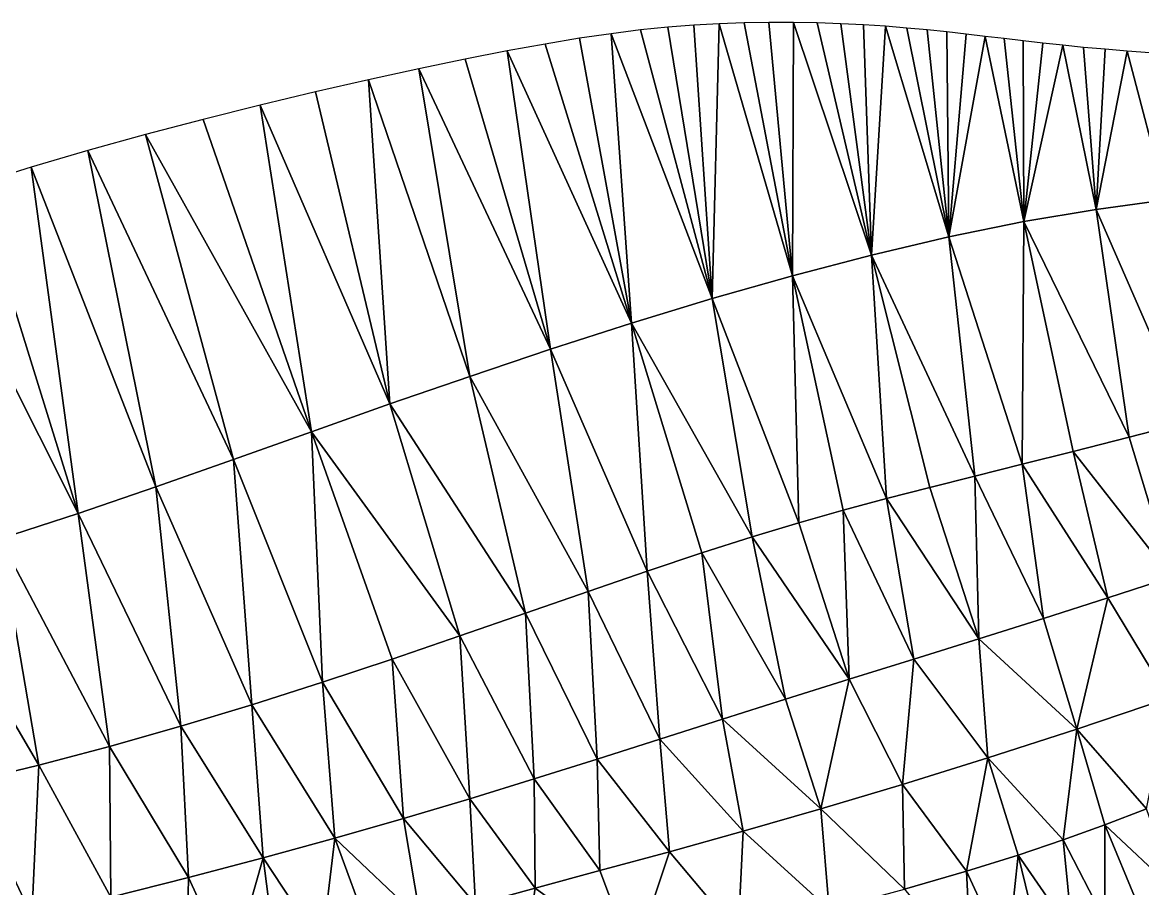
# Model space of a CAD drawing. Header units: metres. Extents: x 0 to 433, y 0 to 317.
# Drawn here: x 120.26 to 136.07, y 262.34 to 274.57 of the extents above; entities that cross this region are included whole.
import ezdxf

# ---------------------------------------------------------------- set-up
doc = ezdxf.new("R2010")
doc.units = ezdxf.units.M
doc.layers.add('TERRAIN_TIN', color=8, linetype='Continuous')

msp = doc.modelspace()

# ---------------------------------------------------------------- linework, layer by layer
at = {"layer": 'TERRAIN_TIN'}
for points in [[(129.995, 270.667, 2), (128.981, 274.46, 1), (128.569, 274.408, 1)], [(129.995, 270.667, 2), (129.367, 274.5, 1), (128.981, 274.46, 1)], [(129.367, 274.5, 1), (129.995, 270.667, 2), (129.735, 274.529, 1)], [(129.995, 270.667, 2), (130.092, 274.549, 1), (129.735, 274.529, 1)], [(129.995, 270.667, 2), (131.126, 270.99, 2), (130.092, 274.549, 1)], [(130.092, 274.549, 1), (131.126, 270.99, 2), (130.446, 274.562, 1)], [(131.126, 270.99, 2), (130.795, 274.567, 1), (130.446, 274.562, 1)], [(130.795, 274.567, 1), (131.126, 270.99, 2), (131.139, 274.567, 1)], [(131.126, 270.99, 2), (132.241, 271.283, 2), (131.139, 274.567, 1)], [(132.241, 271.283, 2), (131.477, 274.56, 1), (131.139, 274.567, 1)], [(131.477, 274.56, 1), (132.241, 271.283, 2), (131.807, 274.548, 1)], [(132.241, 271.283, 2), (132.128, 274.532, 1), (131.807, 274.548, 1)], [(132.128, 274.532, 1), (132.241, 271.283, 2), (132.439, 274.512, 1)], [(132.241, 271.283, 2), (133.331, 271.539, 2), (132.439, 274.512, 1)], [(133.331, 271.539, 2), (132.739, 274.488, 1), (132.439, 274.512, 1)], [(132.739, 274.488, 1), (133.331, 271.539, 2), (133.027, 274.462, 1)], [(133.331, 271.539, 2), (133.305, 274.433, 1), (133.027, 274.462, 1)], [(128.855, 270.319, 2), (128.123, 274.343, 1), (127.636, 274.262, 1)], [(128.123, 274.343, 1), (128.855, 270.319, 2), (128.569, 274.408, 1)], [(128.855, 270.319, 2), (129.995, 270.667, 2), (128.569, 274.408, 1)], [(133.331, 271.539, 2), (133.577, 274.402, 1), (133.305, 274.433, 1)], [(133.577, 274.402, 1), (133.331, 271.539, 2), (133.845, 274.37, 1)], [(133.331, 271.539, 2), (134.391, 271.755, 2), (133.845, 274.37, 1)], [(134.391, 271.755, 2), (134.112, 274.338, 1), (133.845, 274.37, 1)], [(134.391, 271.755, 2), (134.382, 274.306, 1), (134.112, 274.338, 1)], [(134.382, 274.306, 1), (134.391, 271.755, 2), (134.658, 274.274, 1)], [(126.507, 274.048, 1), (127.711, 269.952, 2), (127.1, 274.164, 1)], [(128.855, 270.319, 2), (127.636, 274.262, 1), (127.1, 274.164, 1)], [(127.711, 269.952, 2), (128.855, 270.319, 2), (127.1, 274.164, 1)], [(134.391, 271.755, 2), (134.941, 274.244, 1), (134.658, 274.274, 1)], [(134.391, 271.755, 2), (135.414, 271.927, 2), (134.941, 274.244, 1)], [(134.941, 274.244, 1), (135.414, 271.927, 2), (135.236, 274.215, 1)], [(135.236, 274.215, 1), (135.414, 271.927, 2), (135.54, 274.188, 1)], [(135.414, 271.927, 2), (135.852, 274.162, 1), (135.54, 274.188, 1)], [(135.852, 274.162, 1), (135.414, 271.927, 2), (136.399, 272.062, 2)], [(136.171, 274.139, 1), (135.852, 274.162, 1), (136.399, 272.062, 2)], [(127.711, 269.952, 2), (126.507, 274.048, 1), (125.853, 273.912, 1)], [(126.573, 269.57, 2), (125.853, 273.912, 1), (125.145, 273.757, 1)], [(127.711, 269.952, 2), (125.853, 273.912, 1), (126.573, 269.57, 2)], [(124.394, 273.586, 1), (125.446, 269.18, 2), (125.145, 273.757, 1)], [(125.446, 269.18, 2), (126.573, 269.57, 2), (125.145, 273.757, 1)], [(125.446, 269.18, 2), (124.394, 273.586, 1), (123.612, 273.399, 1)], [(122.808, 273.197, 1), (124.336, 268.786, 2), (123.612, 273.399, 1)], [(124.336, 268.786, 2), (125.446, 269.18, 2), (123.612, 273.399, 1)], [(124.336, 268.786, 2), (122.808, 273.197, 1), (121.995, 272.983, 1)], [(121.182, 272.758, 1), (123.238, 268.394, 2), (121.995, 272.983, 1)], [(123.238, 268.394, 2), (124.336, 268.786, 2), (121.995, 272.983, 1)], [(120.38, 272.522, 1), (122.143, 268.008, 2), (121.182, 272.758, 1)], [(122.143, 268.008, 2), (123.238, 268.394, 2), (121.182, 272.758, 1)], [(120.38, 272.522, 1), (119.599, 272.279, 1), (121.046, 267.633, 2)], [(122.143, 268.008, 2), (120.38, 272.522, 1), (121.046, 267.633, 2)], [(119.599, 272.279, 1), (118.832, 272.03, 1), (121.046, 267.633, 2)], [(118.832, 272.03, 1), (119.939, 267.275, 2), (121.046, 267.633, 2)], [(135.414, 271.927, 2), (134.391, 271.755, 2), (135.879, 268.711, 3)], [(136.399, 272.062, 2), (135.414, 271.927, 2), (136.719, 268.929, 3)], [(135.414, 271.927, 2), (135.879, 268.711, 3), (136.719, 268.929, 3)], [(134.367, 268.328, 3), (134.391, 271.755, 2), (133.331, 271.539, 2)], [(134.391, 271.755, 2), (134.367, 268.328, 3), (135.09, 268.509, 3)], [(135.879, 268.711, 3), (134.391, 271.755, 2), (135.09, 268.509, 3)], [(133.698, 268.161, 3), (133.331, 271.539, 2), (132.241, 271.283, 2)], [(133.698, 268.161, 3), (134.367, 268.328, 3), (133.331, 271.539, 2)], [(131.126, 270.99, 2), (132.454, 267.845, 3), (132.241, 271.283, 2)], [(133.066, 268.002, 3), (133.698, 268.161, 3), (132.241, 271.283, 2)], [(132.454, 267.845, 3), (133.066, 268.002, 3), (132.241, 271.283, 2)], [(131.126, 270.99, 2), (129.995, 270.667, 2), (131.217, 267.503, 3)], [(131.843, 267.68, 3), (131.126, 270.99, 2), (131.217, 267.503, 3)], [(132.454, 267.845, 3), (131.126, 270.99, 2), (131.843, 267.68, 3)], [(128.855, 270.319, 2), (130.558, 267.304, 3), (129.995, 270.667, 2)], [(129.995, 270.667, 2), (130.558, 267.304, 3), (131.217, 267.503, 3)], [(129.075, 266.82, 3), (128.855, 270.319, 2), (127.711, 269.952, 2)], [(129.848, 267.078, 3), (128.855, 270.319, 2), (129.075, 266.82, 3)], [(130.558, 267.304, 3), (128.855, 270.319, 2), (129.848, 267.078, 3)], [(128.242, 266.533, 3), (127.711, 269.952, 2), (126.573, 269.57, 2)], [(128.242, 266.533, 3), (129.075, 266.82, 3), (127.711, 269.952, 2)], [(125.446, 269.18, 2), (127.359, 266.226, 3), (126.573, 269.57, 2)], [(127.359, 266.226, 3), (128.242, 266.533, 3), (126.573, 269.57, 2)], [(126.434, 265.906, 3), (125.446, 269.18, 2), (124.336, 268.786, 2)], [(125.446, 269.18, 2), (126.434, 265.906, 3), (127.359, 266.226, 3)], [(136.719, 268.929, 3), (135.879, 268.711, 3), (136.474, 266.733, 4)], [(124.336, 268.786, 2), (123.238, 268.394, 2), (124.494, 265.252, 3)], [(125.476, 265.578, 3), (124.336, 268.786, 2), (124.494, 265.252, 3)], [(125.476, 265.578, 3), (126.434, 265.906, 3), (124.336, 268.786, 2)], [(135.879, 268.711, 3), (135.09, 268.509, 3), (136.474, 266.733, 4)], [(134.367, 268.328, 3), (135.579, 266.442, 4), (135.09, 268.509, 3)], [(135.09, 268.509, 3), (135.579, 266.442, 4), (136.474, 266.733, 4)], [(122.143, 268.008, 2), (123.496, 264.933, 3), (123.238, 268.394, 2)], [(123.238, 268.394, 2), (123.496, 264.933, 3), (124.494, 265.252, 3)], [(134.367, 268.328, 3), (133.698, 268.161, 3), (134.671, 266.153, 4)], [(135.579, 266.442, 4), (134.367, 268.328, 3), (134.671, 266.153, 4)], [(133.066, 268.002, 3), (133.757, 265.865, 4), (133.698, 268.161, 3)], [(133.698, 268.161, 3), (133.757, 265.865, 4), (134.671, 266.153, 4)], [(122.492, 264.629, 3), (122.143, 268.008, 2), (121.046, 267.633, 2)], [(123.496, 264.933, 3), (122.143, 268.008, 2), (122.492, 264.629, 3)], [(133.066, 268.002, 3), (132.454, 267.845, 3), (133.757, 265.865, 4)], [(132.84, 265.579, 4), (132.454, 267.845, 3), (131.843, 267.68, 3)], [(132.454, 267.845, 3), (132.84, 265.579, 4), (133.757, 265.865, 4)], [(131.928, 265.295, 4), (131.843, 267.68, 3), (131.217, 267.503, 3)], [(131.928, 265.295, 4), (132.84, 265.579, 4), (131.843, 267.68, 3)], [(119.939, 267.275, 2), (121.489, 264.345, 3), (121.046, 267.633, 2)], [(121.489, 264.345, 3), (122.492, 264.629, 3), (121.046, 267.633, 2)], [(130.558, 267.304, 3), (131.928, 265.295, 4), (131.217, 267.503, 3)], [(120.49, 264.082, 3), (119.939, 267.275, 2), (118.814, 266.939, 2)], [(120.49, 264.082, 3), (121.489, 264.345, 3), (119.939, 267.275, 2)], [(130.558, 267.304, 3), (129.848, 267.078, 3), (131.026, 265.011, 4)], [(130.558, 267.304, 3), (131.026, 265.011, 4), (131.928, 265.295, 4)], [(129.848, 267.078, 3), (129.075, 266.82, 3), (130.137, 264.729, 4)], [(131.026, 265.011, 4), (129.848, 267.078, 3), (130.137, 264.729, 4)], [(119.498, 263.839, 3), (120.49, 264.082, 3), (118.814, 266.939, 2)], [(128.242, 266.533, 3), (129.255, 264.447, 4), (129.075, 266.82, 3)], [(129.075, 266.82, 3), (129.255, 264.447, 4), (130.137, 264.729, 4)], [(135.579, 266.442, 4), (136.435, 265.027, 5), (136.474, 266.733, 4)], [(128.372, 264.167, 4), (128.242, 266.533, 3), (127.359, 266.226, 3)], [(128.242, 266.533, 3), (128.372, 264.167, 4), (129.255, 264.447, 4)], [(135.139, 264.589, 5), (135.579, 266.442, 4), (134.671, 266.153, 4)], [(136.435, 265.027, 5), (135.579, 266.442, 4), (135.139, 264.589, 5)], [(126.434, 265.906, 3), (127.48, 263.887, 4), (127.359, 266.226, 3)], [(127.48, 263.887, 4), (128.372, 264.167, 4), (127.359, 266.226, 3)], [(133.757, 265.865, 4), (135.139, 264.589, 5), (134.671, 266.153, 4)], [(126.571, 263.607, 4), (126.434, 265.906, 3), (125.476, 265.578, 3)], [(126.571, 263.607, 4), (127.48, 263.887, 4), (126.434, 265.906, 3)], [(132.84, 265.579, 4), (133.885, 264.183, 5), (133.757, 265.865, 4)], [(133.757, 265.865, 4), (133.885, 264.183, 5), (135.139, 264.589, 5)], [(125.636, 263.328, 4), (125.476, 265.578, 3), (124.494, 265.252, 3)], [(125.636, 263.328, 4), (126.571, 263.607, 4), (125.476, 265.578, 3)], [(132.68, 263.809, 5), (132.84, 265.579, 4), (131.928, 265.295, 4)], [(133.885, 264.183, 5), (132.84, 265.579, 4), (132.68, 263.809, 5)], [(131.026, 265.011, 4), (131.527, 263.466, 5), (131.928, 265.295, 4)], [(131.527, 263.466, 5), (132.68, 263.809, 5), (131.928, 265.295, 4)], [(123.496, 264.933, 3), (124.668, 263.05, 4), (124.494, 265.252, 3)], [(124.668, 263.05, 4), (125.636, 263.328, 4), (124.494, 265.252, 3)], [(131.527, 263.466, 5), (131.026, 265.011, 4), (130.137, 264.729, 4)], [(136.125, 263.465, 6), (136.435, 265.027, 5), (135.139, 264.589, 5)], [(123.658, 262.771, 4), (123.496, 264.933, 3), (122.492, 264.629, 3)], [(124.668, 263.05, 4), (123.496, 264.933, 3), (123.658, 262.771, 4)], [(129.255, 264.447, 4), (130.429, 263.15, 5), (130.137, 264.729, 4)], [(130.429, 263.15, 5), (131.527, 263.466, 5), (130.137, 264.729, 4)], [(122.492, 264.629, 3), (121.489, 264.345, 3), (122.602, 262.493, 4)], [(123.658, 262.771, 4), (122.492, 264.629, 3), (122.602, 262.493, 4)], [(133.885, 264.183, 5), (134.948, 263.025, 6), (135.139, 264.589, 5)], [(134.948, 263.025, 6), (135.536, 263.239, 6), (135.139, 264.589, 5)], [(135.536, 263.239, 6), (136.125, 263.465, 6), (135.139, 264.589, 5)], [(121.508, 262.218, 4), (121.489, 264.345, 3), (120.49, 264.082, 3)], [(121.489, 264.345, 3), (121.508, 262.218, 4), (122.602, 262.493, 4)], [(128.372, 264.167, 4), (129.389, 262.859, 5), (129.255, 264.447, 4)], [(129.255, 264.447, 4), (129.389, 262.859, 5), (130.429, 263.15, 5)], [(133.885, 264.183, 5), (132.68, 263.809, 5), (133.582, 262.583, 6)], [(133.885, 264.183, 5), (133.582, 262.583, 6), (134.313, 262.811, 6)], [(134.948, 263.025, 6), (133.885, 264.183, 5), (134.313, 262.811, 6)], [(119.498, 263.839, 3), (120.389, 261.949, 4), (120.49, 264.082, 3)], [(120.389, 261.949, 4), (121.508, 262.218, 4), (120.49, 264.082, 3)], [(128.372, 264.167, 4), (127.48, 263.887, 4), (128.41, 262.592, 5)], [(129.389, 262.859, 5), (128.372, 264.167, 4), (128.41, 262.592, 5)], [(126.571, 263.607, 4), (127.497, 262.344, 5), (127.48, 263.887, 4)], [(127.48, 263.887, 4), (127.497, 262.344, 5), (128.41, 262.592, 5)], [(120.389, 261.949, 4), (119.498, 263.839, 3), (119.256, 261.687, 4)], [(132.68, 263.809, 5), (131.527, 263.466, 5), (132.709, 262.331, 6)], [(133.582, 262.583, 6), (132.68, 263.809, 5), (132.709, 262.331, 6)], [(126.653, 262.115, 5), (126.571, 263.607, 4), (125.636, 263.328, 4)], [(126.571, 263.607, 4), (126.653, 262.115, 5), (127.497, 262.344, 5)], [(131.527, 263.466, 5), (130.429, 263.15, 5), (131.645, 262.041, 6)], [(132.709, 262.331, 6), (131.527, 263.466, 5), (131.645, 262.041, 6)], [(136.529, 262.307, 7), (136.125, 263.465, 6), (135.536, 263.239, 6)], [(124.668, 263.05, 4), (125.878, 261.902, 5), (125.636, 263.328, 4)], [(125.878, 261.902, 5), (126.653, 262.115, 5), (125.636, 263.328, 4)], [(134.948, 263.025, 6), (135.534, 261.889, 7), (135.536, 263.239, 6)], [(135.534, 261.889, 7), (136.011, 262.09, 7), (135.536, 263.239, 6)], [(136.011, 262.09, 7), (136.529, 262.307, 7), (135.536, 263.239, 6)], [(129.389, 262.859, 5), (130.359, 261.704, 6), (130.429, 263.15, 5)], [(130.429, 263.15, 5), (130.359, 261.704, 6), (131.645, 262.041, 6)], [(124.485, 261.517, 5), (124.668, 263.05, 4), (123.658, 262.771, 4)], [(125.16, 261.703, 5), (124.668, 263.05, 4), (124.485, 261.517, 5)], [(125.16, 261.703, 5), (125.878, 261.902, 5), (124.668, 263.05, 4)], [(135.078, 261.7, 7), (134.948, 263.025, 6), (134.313, 262.811, 6)], [(135.534, 261.889, 7), (134.948, 263.025, 6), (135.078, 261.7, 7)], [(123.205, 261.18, 5), (123.658, 262.771, 4), (122.602, 262.493, 4)], [(123.658, 262.771, 4), (123.205, 261.18, 5), (123.838, 261.343, 5)], [(124.485, 261.517, 5), (123.658, 262.771, 4), (123.838, 261.343, 5)], [(128.885, 261.331, 6), (129.389, 262.859, 5), (128.41, 262.592, 5)], [(129.389, 262.859, 5), (128.885, 261.331, 6), (130.359, 261.704, 6)], [(133.582, 262.583, 6), (134.155, 261.341, 7), (134.313, 262.811, 6)], [(134.155, 261.341, 7), (134.625, 261.519, 7), (134.313, 262.811, 6)], [(134.625, 261.519, 7), (135.078, 261.7, 7), (134.313, 262.811, 6)], [(121.508, 262.218, 4), (122.572, 261.025, 5), (122.602, 262.493, 4)], [(122.572, 261.025, 5), (123.205, 261.18, 5), (122.602, 262.493, 4)], [(127.497, 262.344, 5), (128.885, 261.331, 6), (128.41, 262.592, 5)], [(133.652, 261.163, 7), (133.582, 262.583, 6), (132.709, 262.331, 6)], [(133.582, 262.583, 6), (133.652, 261.163, 7), (134.155, 261.341, 7)], [(126.653, 262.115, 5), (127.277, 260.933, 6), (127.497, 262.344, 5)], [(127.497, 262.344, 5), (127.277, 260.933, 6), (128.885, 261.331, 6)]]:
    msp.add_3dface(points, dxfattribs=at)

doc.saveas('drawing.dxf')
